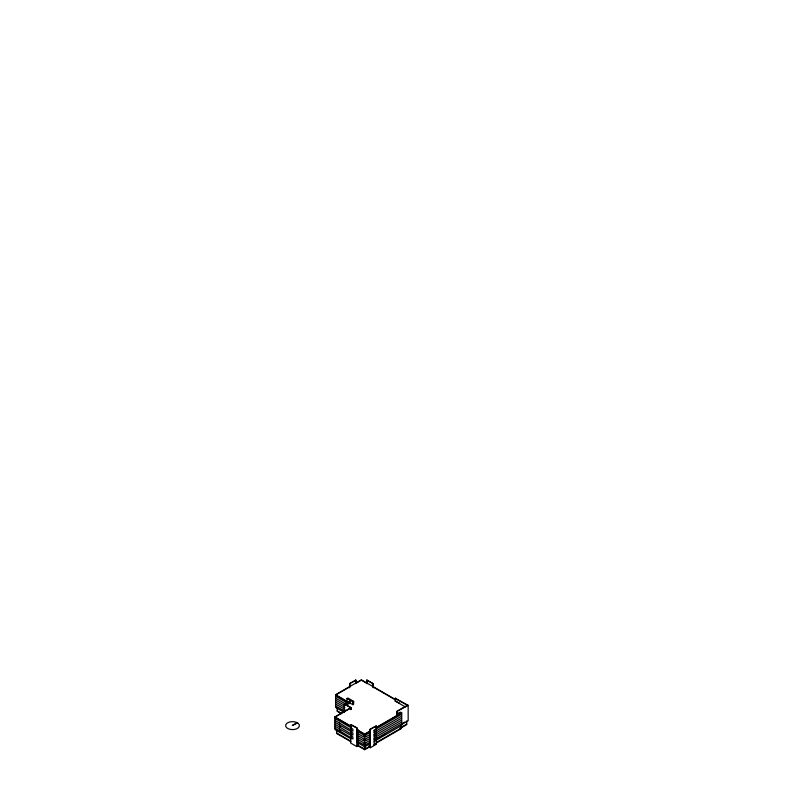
<?xml version="1.0" encoding="UTF-8"?>
<svg xmlns="http://www.w3.org/2000/svg" width="810" height="810" viewBox="0 0 810 810"><rect width="100%" height="100%" fill="white"/><g stroke="black" fill="none" stroke-linecap="round" stroke-linejoin="round"><path stroke-width="1.21" d="M349.15 708.223L349.12 708.983L334.905 717.194L351.094 726.54M349.464 703.586L349.525 702.776M343.885 712.182L335.603 707.403L335.603 694.737L361.351 679.863L395.25 699.435M349.667 687.771L349.667 683.589L355.742 680.076L355.995 683.245L361.351 680.157L366.717 683.255L366.97 680.086L373.046 683.589L373.046 687.781M349.667 683.589L355.995 680.228M297.149 722.672L292.268 725.487L297.634 722.955M335.603 696.195L346.994 702.776L346.994 698.483L347.834 697.997L353.666 701.369L353.666 704.194L352.826 704.68L349.94 703.019L345.931 705.338M366.717 680.238L373.046 683.589M344.189 712.304L344.189 704.194L349.525 701.116L349.94 703.019M349.94 701.359L345.04 704.194L351.226 707.768L351.226 709.418L349.12 708.689L334.905 716.901L334.905 729.557L351.094 738.912L351.094 724.596L350.679 743.053L356.754 746.557L358.02 745.828L364.723 749.696L369.238 747.093L370.332 747.721L376.407 744.218L376.154 725.861L370.079 729.365L370.079 747.579M346.994 698.483L352.826 701.855L353.666 701.369M344.189 704.194L351.226 707.768M405.294 706.887L395.169 701.045L395.169 698.321L408.159 705.328L408.159 720.718L401.871 724.353M395.169 701.045L399.644 703.141M350.679 724.839L357.169 728.099L357.169 742.416L364.723 746.779L370.079 743.681L369.238 743.195L369.238 747.093M358.02 729.557L357.169 730.043L364.723 734.407L370.079 731.308M358.02 730.731L357.169 731.217L363.71 734.994L363.71 736.938L357.169 733.161L358.02 732.675M376.154 740.178L401.669 725.446L401.669 712.78L400.828 712.294L397.194 714.39L396.778 711.423L407.319 705.328L395.169 698.321M396.778 711.423L408.159 705.328M358.02 734.629L357.169 735.115L363.71 738.882L363.71 740.836L357.169 737.059L358.02 736.573M396.778 714.147L399.958 712.314M370.079 729.365L376.407 726.003M357.169 729.759L364.723 734.113L370.079 731.025M376.154 727.512L401.669 712.78M376.154 727.805L401.669 713.073L400.828 712.587M358.02 738.517L357.169 739.003L363.71 742.78L363.71 744.734L357.169 740.958L358.02 740.472M370.079 732.483L365.735 734.994L365.735 736.938L370.079 734.427M401.669 714.248L373.926 730.255M401.669 716.192L373.926 732.21M357.169 742.416L358.02 741.93L358.02 745.828M370.079 736.381L365.735 738.882L365.735 740.836L370.079 738.325M401.669 718.136L373.926 734.154M401.669 720.09L373.926 736.098M370.079 740.269L365.735 742.78L365.735 744.734L370.079 742.223M401.669 722.034L373.926 738.052M404.838 722.004L373.926 739.996M377.43 738.659L379.566 737.434M381.692 736.199L384.882 734.356M373.926 741.656L376.154 740.37M400.11 727.957L406.731 724.13M369.238 746.607L364.976 749.068L364.976 745.848M376.367 742.486L400.828 728.362M376.367 742.972L400.828 728.858L400.828 725.153M373.926 744.866L376.154 743.59M395.25 699.729L372.792 686.758L372.792 683.741M400.828 728.858L400.11 728.443L406.731 724.616L406.731 720.92M335.603 694.737L346.994 701.308M346.994 701.602L335.603 695.031L349.92 686.748L349.92 683.731M335.603 698.149L345.951 704.123M335.603 700.093L344.918 705.469M335.603 702.047L344.918 707.424M335.603 703.991L344.918 709.368M335.603 705.935L344.918 711.322M341.364 709.945L343.521 711.19M337.193 710.856L341.455 713.306M341.455 713.701L337.193 711.241L337.193 707.545M351.094 724.596L357.169 728.099M334.905 716.901L351.094 726.246M334.905 718.399L351.094 727.755L352.897 729.233L352.897 731.177L334.905 720.303M334.905 722.257L339.623 724.98M334.905 724.201L339.623 726.934M334.905 726.155L339.623 728.878M334.905 728.099L339.623 730.822M336.595 732.969L350.608 741.059M350.922 741.727L336.595 733.455L336.595 729.759M400.828 712.294L400.828 713.762M397.194 711.666L397.194 714.39M395.594 698.078L395.594 700.802M374.179 730.407L374.179 732.351M374.179 734.295L374.179 736.249M374.179 738.193L374.179 740.148M374.179 741.798L374.179 745.018M370.332 729.506L370.332 747.721M366.97 680.086L366.97 683.701M364.723 734.113L364.723 749.696M364.47 745.848L364.47 749.068L358.273 745.483L358.273 742.274M356.754 728.342L356.754 746.557M355.742 680.076L355.742 683.225M352.826 701.855L352.826 704.68M350.801 708.011L350.801 709.661M349.525 701.116L349.525 703.455M339.623 723.036L339.623 732.291M351.094 731.602L352.897 733.131L352.897 735.075L340.635 727.512L340.635 725.568L351.094 731.602M351.094 735.5L352.897 737.029L352.897 738.973L340.635 731.41L340.635 729.466L351.094 735.5M297.412 722.803L296.733 722.459A6.925 3.999 0 0 0 285.758 724.758A6.925 3.999 0 0 0 294.01 729.526A6.925 3.999 0 0 0 298.009 723.198L297.412 722.803"/></g></svg>
